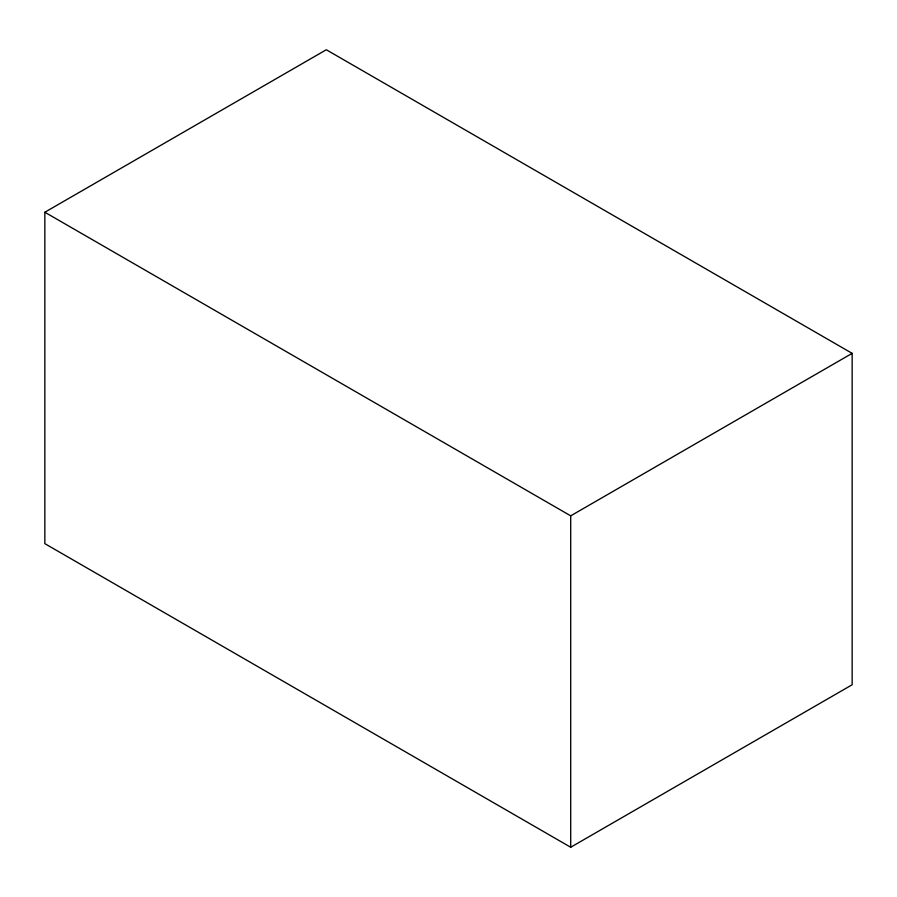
<?xml version="1.0" encoding="UTF-8"?>
<svg xmlns="http://www.w3.org/2000/svg" width="897" height="897" viewBox="0 0 897 897"><rect width="100%" height="100%" fill="white"/><g stroke="black" fill="none" stroke-linecap="round" stroke-linejoin="round"><path stroke-width="1.35" d="M44.85 212.241L326.295 49.75L852.15 353.351L852.15 684.759L570.705 847.25L44.85 543.649L44.85 212.241L570.705 515.842L852.15 353.351M570.705 515.842L570.705 847.25"/></g></svg>
